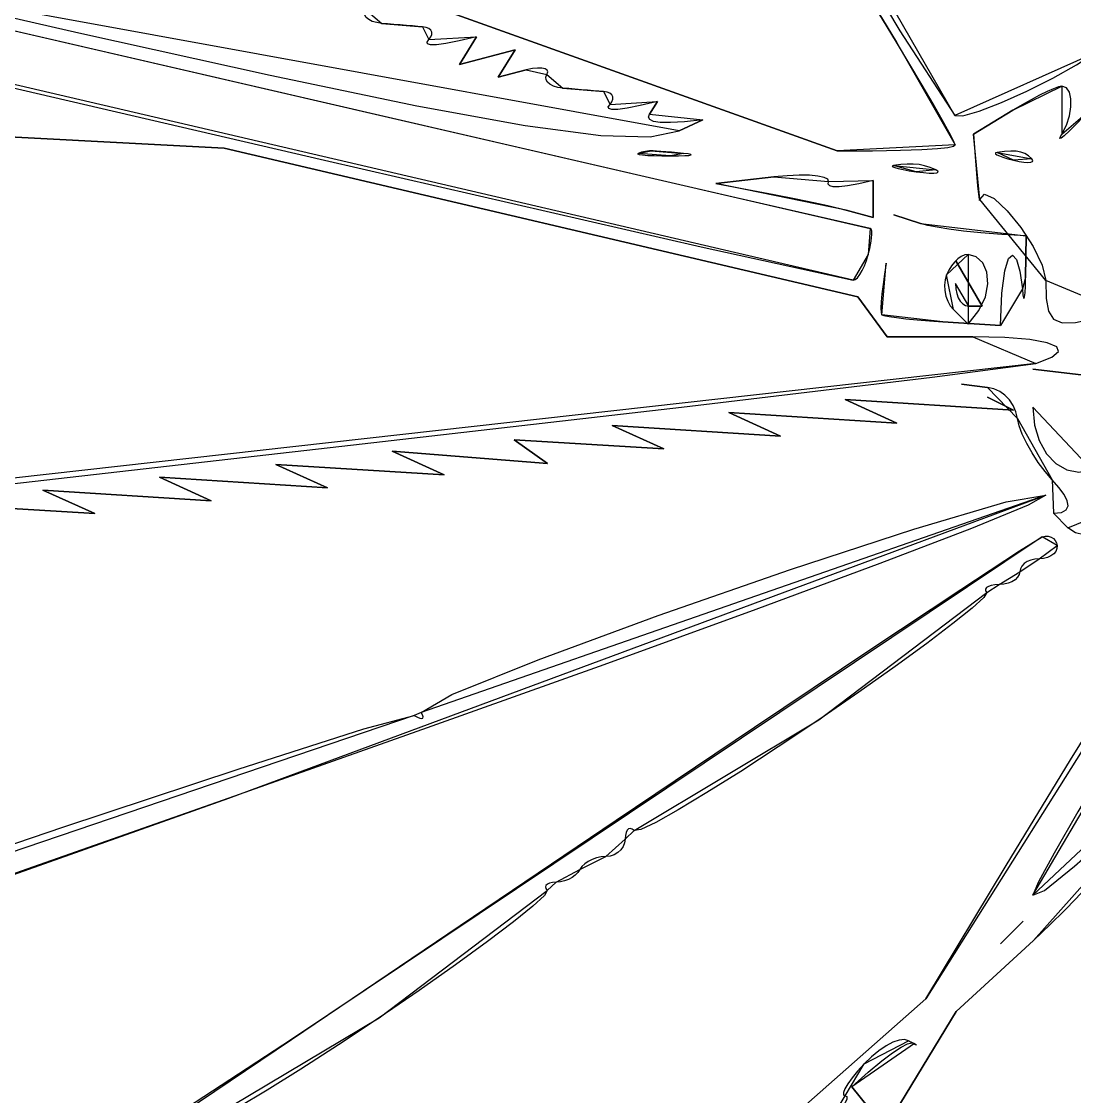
# Model space of a CAD drawing. Extents: x 0.3 to 49.4, y 16 to 54.1.
# Drawn here: x 35.332 to 38.52, y 24.698 to 27.951 of the extents above; entities that cross this region are included whole.
import ezdxf

# ---------------------------------------------------------------- set-up
doc = ezdxf.new("R2010")
doc.units = 0
doc.layers.get('0').update_dxf_attribs({"linetype": 'CONTINUOUS'})

msp = doc.modelspace()

# ---------------------------------------------------------------- linework, layer by layer
at = {"color": 178}
for points in [[(35.6061, 32.1022), (35.8693, 31.6128), (36.2661, 30.9015), (36.7367, 30.0726), (37.2212, 29.2303), (37.6594, 28.4789), (37.9916, 27.9226), (38.1577, 27.6657), (35.6061, 32.1022)], [(37.9017, 27.324), (37.4823, 27.42), (36.4031, 27.6688), (34.9189, 28.0116), (33.284, 28.3895), (31.7531, 28.7436), (30.5806, 29.0153), (30.0211, 29.1456), (37.9017, 27.324)], [(29.9089, 29.02), (30.3517, 28.9109), (31.4804, 28.6437), (33.0217, 28.2821), (34.7025, 27.89), (36.2496, 27.531), (37.3899, 27.2689), (37.85, 27.1674), (29.9089, 29.02)], [(37.9811, 27.8877), (37.8037, 28.18), (37.9811, 27.8877)], [(36.2076, 28.1304), (37.8011, 27.559), (36.2076, 28.1304)], [(34.774, 28.0848), (35.5064, 27.9165), (36.0854, 27.7879), (36.5294, 27.6954), (36.8567, 27.6357), (37.0859, 27.6055), (37.2352, 27.6014), (37.3231, 27.6201), (34.774, 28.0848)], [(36.4232, 27.9447), (36.4076, 27.947), (36.3943, 27.9509), (36.3838, 27.9562), (36.3762, 27.9627), (36.3719, 27.97), (36.3711, 27.9779), (36.3743, 27.9862), (36.4232, 27.9447)], [(36.546, 27.9346), (36.5322, 27.9357), (36.5159, 27.937), (36.4979, 27.9385), (36.4789, 27.9401), (36.4596, 27.9417), (36.4407, 27.9432), (36.4232, 27.9447), (36.546, 27.9346)], [(36.5655, 27.8956), (36.5716, 27.9037), (36.5744, 27.9113), (36.5743, 27.9183), (36.5713, 27.9244), (36.5654, 27.9292), (36.557, 27.9327), (36.546, 27.9346), (36.5655, 27.8956)], [(36.7095, 27.9042), (36.6569, 27.8919), (36.6171, 27.884), (36.5888, 27.8802), (36.5707, 27.8798), (36.5617, 27.8826), (36.5604, 27.888), (36.5655, 27.8956), (36.7095, 27.9042)], [(36.658, 27.8208), (36.7095, 27.9042), (36.658, 27.8208)], [(38.1586, 27.5772), (38.1538, 27.5891), (38.1404, 27.615), (38.1194, 27.653), (38.0919, 27.7011), (38.059, 27.7576), (38.0217, 27.8204), (37.9811, 27.8877), (38.1586, 27.5772)], [(36.827, 27.865), (36.658, 27.8208), (36.827, 27.865)], [(36.7755, 27.7817), (36.827, 27.865), (36.7755, 27.7817)], [(38.1577, 27.6657), (38.1818, 27.6648), (38.2316, 27.6793), (38.2991, 27.7056), (38.376, 27.7401), (38.4544, 27.779), (38.526, 27.8189), (38.5827, 27.856), (38.1577, 27.6657)], [(36.86, 27.8038), (36.7755, 27.7817), (36.86, 27.8038)], [(36.9226, 27.7903), (36.9254, 27.7979), (36.9236, 27.8037), (36.9177, 27.8077), (36.908, 27.8097), (36.8949, 27.8098), (36.8788, 27.8079), (36.86, 27.8038), (36.9226, 27.7903)], [(36.9715, 27.7489), (36.9559, 27.7512), (36.9426, 27.7551), (36.9321, 27.7604), (36.9245, 27.7669), (36.9202, 27.7742), (36.9195, 27.7821), (36.9226, 27.7903), (36.9715, 27.7489)], [(37.0943, 27.7388), (37.0805, 27.7399), (37.0643, 27.7412), (37.0462, 27.7427), (37.0272, 27.7442), (37.0079, 27.7458), (36.9891, 27.7474), (36.9715, 27.7489), (37.0943, 27.7388)], [(38.4817, 27.7547), (38.4718, 27.7527), (38.4566, 27.7472), (38.4371, 27.7386), (38.4141, 27.7273), (38.3885, 27.7138), (38.3612, 27.6985), (38.3333, 27.682), (38.4817, 27.7547)], [(38.4814, 27.6099), (38.4952, 27.6371), (38.5045, 27.6653), (38.5091, 27.6926), (38.5092, 27.717), (38.5046, 27.7367), (38.4955, 27.7499), (38.4817, 27.7547), (38.4814, 27.6099)], [(37.1139, 27.6998), (37.1199, 27.7079), (37.1227, 27.7155), (37.1226, 27.7225), (37.1196, 27.7285), (37.1138, 27.7334), (37.1053, 27.7369), (37.0943, 27.7388), (37.1139, 27.6998)], [(37.2579, 27.7084), (37.2052, 27.6961), (37.1654, 27.6882), (37.1371, 27.6843), (37.119, 27.684), (37.11, 27.6868), (37.1087, 27.6922), (37.1139, 27.6998), (37.2579, 27.7084)], [(37.2339, 27.6697), (37.2579, 27.7084), (37.2339, 27.6697)], [(38.3333, 27.682), (38.2142, 27.6094), (38.3333, 27.682)], [(37.3948, 27.6529), (37.3394, 27.6472), (37.2969, 27.6448), (37.2661, 27.6452), (37.2457, 27.6483), (37.2344, 27.6536), (37.2309, 27.6608), (37.2339, 27.6697), (37.3948, 27.6529)], [(37.3231, 27.6201), (37.3948, 27.6529), (37.3231, 27.6201)], [(38.5593, 27.6759), (38.528, 27.6433), (38.5048, 27.6199), (38.4888, 27.605), (38.4792, 27.5974), (38.4753, 27.5963), (38.4763, 27.6008), (38.4814, 27.6099), (38.5593, 27.6759)], [(35.9457, 27.5677), (35.0449, 27.6144), (35.9457, 27.5677)], [(38.2142, 27.6094), (38.2192, 27.5423), (38.2233, 27.4906), (38.2266, 27.4529), (38.2293, 27.4276), (38.2313, 27.4133), (38.2327, 27.4086), (38.2337, 27.4119), (38.2142, 27.6094)], [(37.8641, 27.1174), (35.9457, 27.5677), (37.8641, 27.1174)], [(37.199, 27.5514), (37.1976, 27.5497), (37.2024, 27.548), (37.2127, 27.5466), (37.2279, 27.5455), (37.2474, 27.5446), (37.2706, 27.544), (37.2969, 27.5438), (37.199, 27.5514)], [(37.2382, 27.559), (37.2332, 27.5588), (37.2276, 27.5582), (37.2216, 27.5573), (37.2155, 27.5561), (37.2096, 27.5547), (37.204, 27.5531), (37.199, 27.5514), (37.2382, 27.559)], [(37.3361, 27.5514), (37.3177, 27.5531), (37.2997, 27.5547), (37.2829, 27.5561), (37.2677, 27.5573), (37.2548, 27.5582), (37.2447, 27.5588), (37.2382, 27.559), (37.3361, 27.5514)], [(37.2969, 27.5438), (37.3217, 27.544), (37.3405, 27.5446), (37.353, 27.5455), (37.3591, 27.5466), (37.3585, 27.548), (37.3509, 27.5497), (37.3361, 27.5514), (37.2969, 27.5438)], [(37.8011, 27.559), (37.9081, 27.5595), (37.9931, 27.5609), (38.0581, 27.563), (38.1051, 27.5658), (38.1361, 27.5692), (38.1533, 27.573), (38.1586, 27.5772), (37.8011, 27.559)], [(38.2858, 27.5545), (38.2812, 27.5529), (38.2809, 27.5505), (38.2848, 27.5474), (38.2924, 27.5437), (38.3034, 27.5396), (38.3177, 27.5352), (38.3348, 27.5306), (38.2858, 27.5545)], [(38.3903, 27.5352), (38.3804, 27.5441), (38.3697, 27.5508), (38.3577, 27.5554), (38.3438, 27.558), (38.3276, 27.5586), (38.3084, 27.5574), (38.2858, 27.5545), (38.3903, 27.5352)], [(38.0998, 27.5013), (38.0829, 27.5085), (38.0661, 27.5139), (38.0492, 27.5174), (38.0318, 27.5192), (38.0135, 27.5193), (37.9938, 27.5177), (37.9725, 27.5145), (38.0998, 27.5013)], [(38.3348, 27.5306), (38.3521, 27.5269), (38.3668, 27.5246), (38.3787, 27.5238), (38.3873, 27.5245), (38.3923, 27.5267), (38.3934, 27.5302), (38.3903, 27.5352), (38.3348, 27.5306)], [(37.9725, 27.5145), (37.9684, 27.5129), (37.9696, 27.5108), (37.9758, 27.5083), (37.9864, 27.5054), (38.0011, 27.5023), (38.0195, 27.4991), (38.0411, 27.496), (37.9725, 27.5145)], [(38.0411, 27.496), (38.0624, 27.4934), (38.08, 27.492), (38.0936, 27.4918), (38.1027, 27.4926), (38.107, 27.4945), (38.1062, 27.4974), (38.0998, 27.5013), (38.0411, 27.496)], [(37.6102, 27.4801), (37.434, 27.4599), (37.6102, 27.4801)], [(37.434, 27.4599), (37.53, 27.4421), (37.6106, 27.4267), (37.6772, 27.4136), (37.7311, 27.4026), (37.7735, 27.3934), (37.8057, 27.3859), (37.8289, 27.3799), (37.434, 27.4599)], [(37.775, 27.4659), (37.773, 27.4732), (37.7621, 27.4789), (37.7433, 27.4829), (37.7178, 27.4851), (37.6864, 27.4854), (37.6502, 27.4838), (37.6102, 27.4801), (37.775, 27.4659)], [(37.9105, 27.4699), (37.8668, 27.4593), (37.8327, 27.4528), (37.8074, 27.4499), (37.7898, 27.4502), (37.7792, 27.4532), (37.7746, 27.4586), (37.775, 27.4659), (37.9105, 27.4699)], [(37.9105, 27.3575), (37.9105, 27.4699), (37.9105, 27.3575)], [(38.2337, 27.4119), (38.2475, 27.4285), (38.277, 27.4146), (38.3157, 27.3781), (38.3572, 27.3271), (38.3948, 27.2695), (38.4222, 27.2134), (38.4327, 27.1668), (38.2337, 27.4119)], [(37.8289, 27.3799), (37.9105, 27.3575), (37.8289, 27.3799)], [(38.0536, 27.3396), (37.9733, 27.3651), (38.0536, 27.3396)], [(37.8957, 27.2457), (37.9, 27.2636), (37.9033, 27.2801), (37.9053, 27.2946), (37.9063, 27.3067), (37.906, 27.316), (37.9045, 27.3219), (37.9017, 27.324), (37.8957, 27.2457)], [(38.374, 27.302), (38.3, 27.3063), (38.2368, 27.3111), (38.1837, 27.3163), (38.1397, 27.3219), (38.1039, 27.3277), (38.0755, 27.3336), (38.0536, 27.3396), (38.374, 27.302)], [(38.3718, 27.176), (38.374, 27.302), (38.3718, 27.176)], [(37.85, 27.1674), (37.8564, 27.1694), (37.8632, 27.1753), (37.8703, 27.1846), (37.8774, 27.1968), (37.8842, 27.2113), (37.8904, 27.2278), (37.8957, 27.2457), (37.85, 27.1674)], [(38.1977, 27.2457), (38.1876, 27.2441), (38.1771, 27.2394), (38.1665, 27.2322), (38.1564, 27.2226), (38.1471, 27.2112), (38.139, 27.1983), (38.1325, 27.1843), (38.1977, 27.2457)], [(38.2408, 27.089), (38.1609, 27.2261), (38.2408, 27.089)], [(38.1977, 27.0342), (38.2308, 27.0757), (38.2501, 27.1174), (38.2574, 27.1571), (38.2541, 27.1922), (38.242, 27.2203), (38.2227, 27.2389), (38.1977, 27.2457), (38.1977, 27.0342)], [(38.2956, 27.0303), (38.3002, 27.1289), (38.3088, 27.1956), (38.3199, 27.2329), (38.3323, 27.2435), (38.3444, 27.2299), (38.3548, 27.195), (38.362, 27.1412), (38.2956, 27.0303)], [(37.9496, 27.2193), (37.9445, 27.1857), (37.9403, 27.1543), (37.9371, 27.126), (37.935, 27.1018), (37.9341, 27.0827), (37.9345, 27.0695), (37.9362, 27.0633), (37.9496, 27.2193)], [(38.1325, 27.1843), (38.1283, 27.1691), (38.1267, 27.1528), (38.1276, 27.1362), (38.1308, 27.1198), (38.1363, 27.1043), (38.1438, 27.0903), (38.1534, 27.0786), (38.1325, 27.1843)], [(38.362, 27.1412), (38.3638, 27.1237), (38.3656, 27.114), (38.3672, 27.112), (38.3688, 27.1173), (38.3701, 27.1299), (38.3711, 27.1496), (38.3718, 27.176), (38.362, 27.1412)], [(38.4327, 27.1668), (38.4344, 27.1125), (38.4414, 27.0739), (38.4566, 27.0497), (38.4829, 27.0388), (38.523, 27.04), (38.5799, 27.0521), (38.6564, 27.0739), (38.4327, 27.1668)], [(38.1597, 27.1576), (38.1606, 27.1419), (38.1634, 27.1275), (38.1681, 27.1148), (38.1743, 27.1041), (38.1818, 27.096), (38.1903, 27.0908), (38.1997, 27.089), (38.1597, 27.1576)], [(37.9528, 26.996), (37.8641, 27.1174), (37.9528, 26.996)], [(38.1534, 27.0786), (38.1977, 27.0342), (38.1534, 27.0786)], [(38.1997, 27.089), (38.2408, 27.089), (38.1997, 27.089)], [(37.9362, 27.0633), (37.9432, 27.0607), (37.9585, 27.0577), (37.9811, 27.0544), (38.0097, 27.0511), (38.0434, 27.0477), (38.0808, 27.0446), (38.121, 27.0417), (37.9362, 27.0633)], [(38.121, 27.0417), (38.2956, 27.0303), (38.121, 27.0417)], [(38.2124, 26.996), (37.9528, 26.996), (38.2124, 26.996)], [(38.4033, 26.9161), (38.4509, 26.9347), (38.4717, 26.9516), (38.4669, 26.9664), (38.4375, 26.9787), (38.3846, 26.988), (38.3092, 26.9939), (38.2124, 26.996), (38.4033, 26.9161)], [(32.9592, 26.3057), (33.3329, 26.3382), (34.1303, 26.4222), (35.178, 26.5379), (36.3026, 26.6651), (37.3306, 26.7839), (38.0887, 26.8742), (38.4033, 26.9161), (32.9592, 26.3057)], [(38.609, 26.8736), (38.3935, 26.8984), (38.609, 26.8736)], [(38.2565, 26.8435), (38.1781, 26.8534), (38.2565, 26.8435)], [(38.3469, 26.7492), (38.3421, 26.7698), (38.3339, 26.7887), (38.3229, 26.8054), (38.3092, 26.8196), (38.2934, 26.831), (38.2757, 26.8391), (38.2565, 26.8435), (38.3469, 26.7492)], [(38.3348, 26.7746), (37.8257, 26.8064), (38.3348, 26.7746)], [(37.8257, 26.8064), (37.9823, 26.7354), (37.8257, 26.8064)], [(38.2565, 26.814), (38.3348, 26.7746), (38.2565, 26.814)], [(38.3935, 26.7831), (38.3986, 26.7295), (38.4129, 26.6822), (38.435, 26.6428), (38.4633, 26.6128), (38.4966, 26.5938), (38.5332, 26.5873), (38.5718, 26.5948), (38.3935, 26.7831)], [(37.9823, 26.7354), (37.4732, 26.7672), (37.9823, 26.7354)], [(37.4732, 26.7672), (37.6298, 26.6962), (37.4732, 26.7672)], [(38.4527, 26.5635), (38.431, 26.5889), (38.4104, 26.6165), (38.3915, 26.6453), (38.3751, 26.6741), (38.3618, 26.7018), (38.3521, 26.7272), (38.3469, 26.7492), (38.4527, 26.5635)], [(37.6298, 26.6962), (37.1207, 26.728), (37.6298, 26.6962)], [(37.1207, 26.728), (37.2773, 26.6578), (37.1207, 26.728)], [(37.2773, 26.6578), (36.8235, 26.6845), (37.2773, 26.6578)], [(36.8235, 26.6845), (36.9248, 26.6127), (36.8235, 26.6845)], [(36.9248, 26.6127), (36.4549, 26.6508), (36.9248, 26.6127)], [(36.4549, 26.6508), (36.6115, 26.5787), (36.4549, 26.6508)], [(36.6115, 26.5787), (36.1024, 26.6105), (36.6115, 26.5787)], [(36.1024, 26.6105), (36.259, 26.5396), (36.1024, 26.6105)], [(36.259, 26.5396), (35.7499, 26.5714), (36.259, 26.5396)], [(35.7499, 26.5714), (35.9065, 26.5004), (35.7499, 26.5714)], [(38.4562, 26.4624), (38.4807, 26.4651), (38.4951, 26.4727), (38.5004, 26.4847), (38.4978, 26.5004), (38.4882, 26.5191), (38.4728, 26.5404), (38.4527, 26.5635), (38.4562, 26.4624)], [(35.9065, 26.5004), (35.3974, 26.5322), (35.9065, 26.5004)], [(35.3974, 26.5322), (35.5541, 26.4619), (35.3974, 26.5322)], [(38.4329, 26.5169), (38.3794, 26.4868), (38.2083, 26.4165), (37.9303, 26.3101), (37.5558, 26.1714), (37.0956, 26.0043), (36.56, 25.8128), (35.9598, 25.6007), (38.4329, 26.5169)], [(36.5427, 25.8596), (36.6354, 25.9139), (36.8963, 26.0192), (37.2599, 26.153), (37.6607, 26.2924), (38.0335, 26.4147), (38.3127, 26.4971), (38.4329, 26.5169), (36.5427, 25.8596)], [(35.5541, 26.4619), (35.1003, 26.4887), (35.5541, 26.4619)], [(38.4998, 26.4188), (38.4562, 26.4624), (38.4998, 26.4188)], [(38.6088, 26.4626), (38.6158, 26.4406), (38.6103, 26.4218), (38.5951, 26.4075), (38.5734, 26.3988), (38.5483, 26.397), (38.5227, 26.4032), (38.4998, 26.4188), (38.6088, 26.4626)], [(36.1496, 24.8704), (36.6604, 25.2156), (37.1323, 25.5337), (37.5514, 25.8154), (37.9038, 26.0513), (38.1756, 26.2322), (38.3529, 26.3487), (38.4217, 26.3915), (36.1496, 24.8704)], [(38.4217, 26.3915), (38.4315, 26.3932), (38.4406, 26.3928), (38.4489, 26.3904), (38.456, 26.3862), (38.4617, 26.3804), (38.4656, 26.3731), (38.4675, 26.3645), (38.4217, 26.3915)], [(38.4675, 26.3645), (38.4668, 26.3555), (38.4631, 26.3472), (38.4569, 26.3399), (38.4485, 26.3338), (38.4381, 26.3291), (38.4262, 26.326), (38.413, 26.3249), (38.4675, 26.3645)], [(38.0695, 24.9937), (38.3128, 25.3965), (38.5079, 25.716), (38.6591, 25.9598), (38.7709, 26.1357), (38.8476, 26.2513), (38.8936, 26.3143), (38.9134, 26.3325), (38.0695, 24.9937)], [(38.413, 26.3249), (38.3998, 26.3238), (38.3875, 26.3207), (38.3767, 26.3161), (38.3675, 26.31), (38.3605, 26.3028), (38.356, 26.2946), (38.3543, 26.2857), (38.413, 26.3249)], [(38.3543, 26.2857), (38.3525, 26.2769), (38.3477, 26.2687), (38.3403, 26.2615), (38.3307, 26.2554), (38.3192, 26.2508), (38.3063, 26.2478), (38.2922, 26.2467), (38.3543, 26.2857)], [(38.2544, 26.2229), (38.2456, 26.208), (38.2104, 26.1757), (38.1517, 26.1285), (38.0728, 26.0687), (37.9767, 25.9987), (37.8666, 25.9208), (37.7456, 25.8374), (38.2544, 26.2229)], [(38.2922, 26.2467), (38.2788, 26.246), (38.2677, 26.2442), (38.2591, 26.2413), (38.2533, 26.2376), (38.2504, 26.2333), (38.2506, 26.2283), (38.2544, 26.2229), (38.2922, 26.2467)], [(38.9319, 26.2187), (38.8267, 26.0511), (38.7205, 25.8783), (38.6195, 25.7108), (38.5301, 25.5593), (38.4584, 25.4345), (38.4108, 25.3469), (38.3935, 25.3072), (38.9319, 26.2187)], [(38.3935, 25.3072), (38.4288, 25.3215), (38.5201, 25.3944), (38.6458, 25.5058), (38.7844, 25.6355), (38.9142, 25.7632), (39.0136, 25.8687), (39.0611, 25.9318), (38.3935, 25.3072)], [(33.3533, 24.7745), (33.7236, 24.9123), (34.2488, 25.0984), (34.8522, 25.3071), (35.4577, 25.5124), (35.9887, 25.6886), (36.3687, 25.8099), (36.5215, 25.8505), (33.3533, 24.7745)], [(36.5215, 25.8505), (36.5308, 25.8453), (36.5382, 25.8424), (36.5437, 25.8416), (36.547, 25.843), (36.548, 25.8465), (36.5466, 25.8521), (36.5427, 25.8596), (36.5215, 25.8505)], [(37.7456, 25.8374), (37.6233, 25.7554), (37.5094, 25.6813), (37.4074, 25.6172), (37.3207, 25.5652), (37.2527, 25.5273), (37.2069, 25.5056), (37.1866, 25.5021), (37.7456, 25.8374)], [(35.9598, 25.6007), (35.3856, 25.3987), (34.8557, 25.2118), (34.3857, 25.0456), (33.9911, 24.9055), (33.6876, 24.7971), (33.4907, 24.7259), (33.4159, 24.6975), (35.9598, 25.6007)], [(37.1866, 25.5021), (37.1805, 25.5069), (37.1749, 25.5086), (37.1699, 25.5074), (37.1657, 25.5034), (37.1625, 25.4969), (37.1605, 25.4879), (37.1597, 25.4767), (37.1866, 25.5021)], [(37.1597, 25.4767), (37.1582, 25.4648), (37.1537, 25.4537), (37.1467, 25.4439), (37.1376, 25.4357), (37.1267, 25.4294), (37.1144, 25.4253), (37.101, 25.4237), (37.1597, 25.4767)], [(37.101, 25.4237), (37.0871, 25.4226), (37.0733, 25.4195), (37.06, 25.4148), (37.0479, 25.4087), (37.0373, 25.4015), (37.0288, 25.3934), (37.0228, 25.3846), (37.101, 25.4237)], [(37.0228, 25.3846), (37.0169, 25.3758), (37.0089, 25.3677), (36.9991, 25.3605), (36.988, 25.3545), (36.976, 25.3499), (36.9636, 25.347), (36.9513, 25.3459), (37.0228, 25.3846)], [(36.9513, 25.3459), (36.94, 25.3451), (36.931, 25.3432), (36.9242, 25.3403), (36.92, 25.3364), (36.9184, 25.3318), (36.9197, 25.3266), (36.9239, 25.321), (36.9513, 25.3459)], [(38.5528, 25.3462), (38.564, 25.3494), (38.5623, 25.3414), (38.5487, 25.3231), (38.5243, 25.2958), (38.49, 25.2604), (38.4466, 25.2181), (38.3953, 25.1699), (38.5528, 25.3462)], [(36.9239, 25.321), (36.9154, 25.3058), (36.8803, 25.2734), (36.8217, 25.2261), (36.7427, 25.1664), (36.6465, 25.0965), (36.5362, 25.0189), (36.4148, 24.9358), (36.9239, 25.321)], [(38.2956, 25.1599), (38.3644, 25.2287), (38.2956, 25.1599)], [(38.33, 25.1943), (38.2956, 25.1599), (38.33, 25.1943)], [(38.3953, 25.1699), (38.162, 24.9545), (38.3953, 25.1699)], [(36.3851, 23.5054), (38.0695, 24.9937), (36.3851, 23.5054)], [(38.162, 24.9545), (35.6159, 20.7638), (38.162, 24.9545)], [(36.4148, 24.9358), (36.2922, 24.8541), (36.178, 24.7803), (36.0757, 24.7164), (35.9888, 24.6646), (35.9208, 24.6268), (35.8749, 24.6052), (35.8547, 24.6017), (36.4148, 24.9358)], [(33.8914, 23.3943), (33.957, 23.4268), (34.1314, 23.5339), (34.4006, 23.7064), (34.7508, 23.9354), (35.1683, 24.2117), (35.6392, 24.5264), (36.1496, 24.8704), (33.8914, 23.3943)], [(37.8455, 24.7272), (37.8955, 24.7713), (37.9365, 24.8054), (37.9694, 24.8303), (37.995, 24.8471), (38.014, 24.8567), (38.0272, 24.86), (38.0354, 24.858), (37.8455, 24.7272)], [(38.0174, 24.8666), (38.0051, 24.8702), (37.9891, 24.8685), (37.9703, 24.862), (37.9495, 24.8511), (37.9275, 24.8363), (37.9052, 24.818), (37.8833, 24.7966), (38.0174, 24.8666)], [(38.0354, 24.858), (38.04, 24.8546), (38.0421, 24.8528), (38.0416, 24.8526), (38.0388, 24.8539), (38.0338, 24.8567), (38.0266, 24.861), (38.0174, 24.8666), (38.0354, 24.858)], [(37.8833, 24.7966), (37.8634, 24.7745), (37.8468, 24.7542), (37.8339, 24.7362), (37.8249, 24.7212), (37.8203, 24.7098), (37.8205, 24.7025), (37.8257, 24.6999), (37.8833, 24.7966)], [(37.9431, 24.6066), (37.8455, 24.7272), (37.9431, 24.6066)], [(37.8257, 24.6999), (37.8308, 24.6973), (37.8308, 24.6899), (37.8261, 24.6784), (37.817, 24.6632), (37.8039, 24.645), (37.787, 24.6244), (37.7669, 24.602), (37.8257, 24.6999)]]:
    msp.add_lwpolyline(points, dxfattribs=at)

doc.saveas('drawing.dxf')
